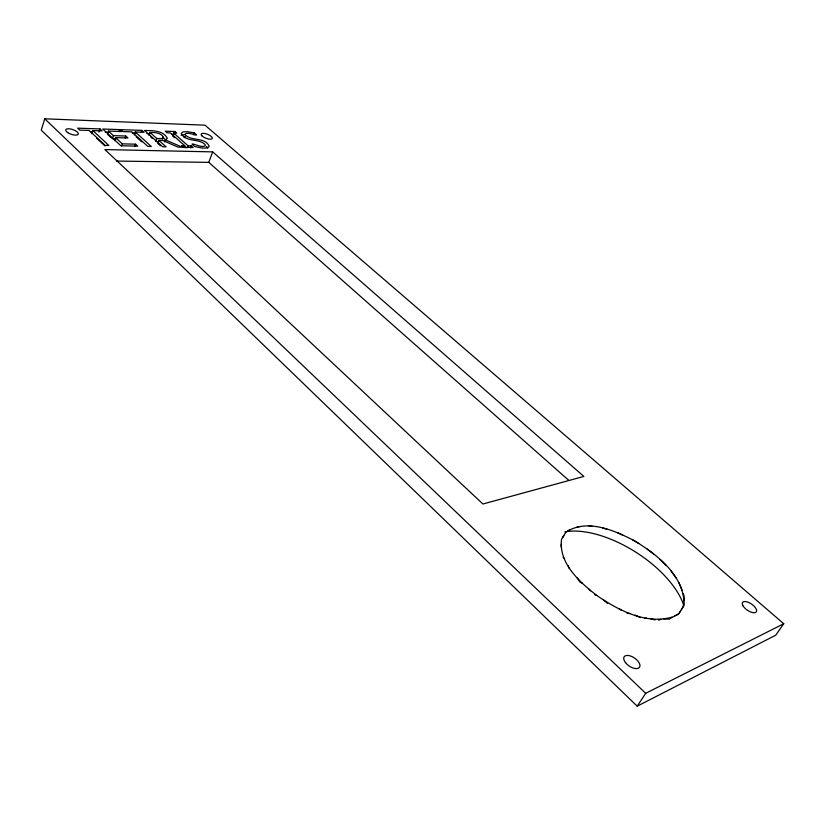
<?xml version="1.0" encoding="UTF-8"?>
<svg xmlns="http://www.w3.org/2000/svg" width="825" height="825" viewBox="0 0 825 825"><rect width="100%" height="100%" fill="white"/><g stroke="black" fill="none" stroke-linecap="round" stroke-linejoin="round"><path stroke-width="1.24" d="M670.55 618.441L672.406 617.038C645.913 624.855 618.214 610.149 596.712 595.403C579.501 582.007 558.494 563.227 561.526 539.282L566.115 531.939C587.534 518.409 614.419 530.423 634.662 540.88C656.999 554.751 682.925 574.344 684.08 602.91L683.667 605.993L678.367 614.439M683.904 600.951L684.131 596.289L683.275 593.701M184.109 137.693L185.295 136.476M562.609 537.56L563.784 535.683M683.781 603.642L683.079 606.901L681.306 609.778M561.289 544.026L561.144 546.831M44.746 118.81L41.25 130.164L637.199 706.19L775.706 635.219L783.75 623.741L205.002 125.173L44.746 118.81L645.697 693.309L783.75 623.741M91.853 133.702L92.874 130.577L102.114 130.886L100 128.927L77.674 128.153L79.778 130.144L89.183 130.453L105.157 145.375L108.848 145.468L92.874 130.577M98.979 132.031L100 128.927M114.51 140.714L115.552 137.62L122.306 143.849L135.568 144.189L137.723 146.159L120.852 145.757L102.754 129.02L119.625 129.608L121.739 131.536L108.487 131.103L107.467 134.197L111.561 137.981M112.726 137.713L113.417 135.651L108.487 131.103M118.934 131.649L119.625 129.608M121.605 145.922L122.306 143.849M125.08 138.074L125.771 136.022L113.417 135.651M134.269 135.032L135.31 131.99L144.066 132.289L141.941 130.381L120.801 129.649L122.925 131.577L131.814 131.876L147.809 146.407L151.305 146.489L135.31 131.99M134.857 146.242L135.568 144.189M141.25 132.392L141.941 130.381M148.974 135.434L150.026 132.423C154.78 132.433 161.061 132.639 163.577 137.445L162.267 138.538L156.822 138.528L150.026 132.423M155.77 141.549L156.822 138.528M164.742 141.931L165.454 139.93L182.397 147.242L178.045 147.139L162.731 140.446L158.833 140.333L157.771 143.354L160.493 145.798M184.016 147.675L184.738 145.685L170.332 132.918L167.124 132.815L165.299 131.185L174.993 131.526L176.818 133.134L173.642 133.031L172.59 135.991L174.508 137.693M174.292 133.495L174.993 131.526M187.337 147.757L188.059 145.778L173.642 133.031M193.617 134.826L194.318 132.887L188.007 131.763L183.026 131.835L181.242 133.372C185.635 142.684 199.042 137.919 205.26 144.757L205.198 145.571C202.703 149.335 185.584 139.477 194.824 146.602C199.227 147.118 205.054 149.758 209.003 146.757L209.127 146.077C204.672 136.744 191.4 141.529 185.161 134.753L185.316 134.001C188.172 131.01 201.743 138.652 194.318 132.887M190.503 147.83L191.225 145.85L188.059 145.778M568.611 480.202L208.766 162.37L212.675 151.882L104.878 149.572L482.903 504.003L583.873 476.427L212.675 151.882M680.14 611.645L678.975 613.501L673.252 616.852M637.199 706.19L645.697 693.309M568.136 530.815L570.096 529.722M165.454 139.93L167.331 138.28C163.371 130.257 152.161 130.659 144.55 130.463L162.659 146.767L166.083 146.85L158.833 140.333M577.16 526.938L579.841 526.546M674.468 615.935L677.387 614.811M181.026 135.135L184.882 134.557M658.577 620.163L660.949 619.307M644.511 618.358L646.501 618.142M116.5 161.061L208.766 162.37M184.738 145.685L181.541 145.612L183.408 147.263L193.091 147.5L191.225 145.85M112.386 138.744L116.088 138.847M156.771 141.58L158.761 141.632M115.552 137.62L127.906 137.981L125.771 136.022M90.296 131.742L92.782 131.825M105.342 132.237L108.962 132.351M132.206 133.114L135.929 133.237M146.819 133.588L150.14 133.702M171.517 134.392L173.941 134.475M663.908 618.956L669.632 619.142M592.422 526.381L588.967 526.03M627.072 613.295L630.114 613.522M607.056 529.279L602.735 528.052M650.451 618.667L655.081 619.946M622.813 535.085L617.595 532.785M594.619 594.639L596.712 595.403M635.116 615.13L640.396 617.595M638.643 543.458L632.672 539.901M582.409 583.347L580.016 582.141L577.036 577.541M619.028 608.675L621.039 609.974M653.462 553.895L647.13 548.986M162.865 137.187L166.176 140.652M603.312 599.806L607.613 603.446M666.249 565.692L660.144 559.515M184.099 146.2L186.017 147.902M150.676 136.96L152.367 138.487M136.146 136.744L141.787 141.869M563.062 557.195L564.032 558.092M96.546 138.084L104.981 145.984M206.25 146.365L207.776 148.191M589.019 589.184L590.535 590.875M676.046 578.057L670.952 570.921M678.862 582.553L682.1 590.102M568.105 565.63L569.24 568.507M162.319 139.868L162.525 140.436M564.816 531.908A79.942 39.002 32.5 0 1 634.208 551.152A79.942 39.002 32.5 0 1 683.791 605.529M743.098 606.024A8.363 3.723 34.2 0 0 755.597 612.459A8.363 3.723 34.2 0 0 749.616 602.92A8.363 3.723 34.2 0 0 743.098 606.024M625.505 662.63A9.312 4.806 34.5 0 0 639.437 667.404A9.312 4.806 34.5 0 0 630.589 656.019A9.312 4.806 34.5 0 0 625.505 662.63M202.249 136.135A5.971 2.124 21.3 0 0 211.901 138.868A5.971 2.124 21.3 0 0 206.023 133.794A5.971 2.124 21.3 0 0 202.249 136.135M67.743 132.619A6.641 2.485 19 0 0 78.21 134.31A6.641 2.485 19 0 0 70.135 128.896A6.641 2.485 19 0 0 67.743 132.619"/></g></svg>
